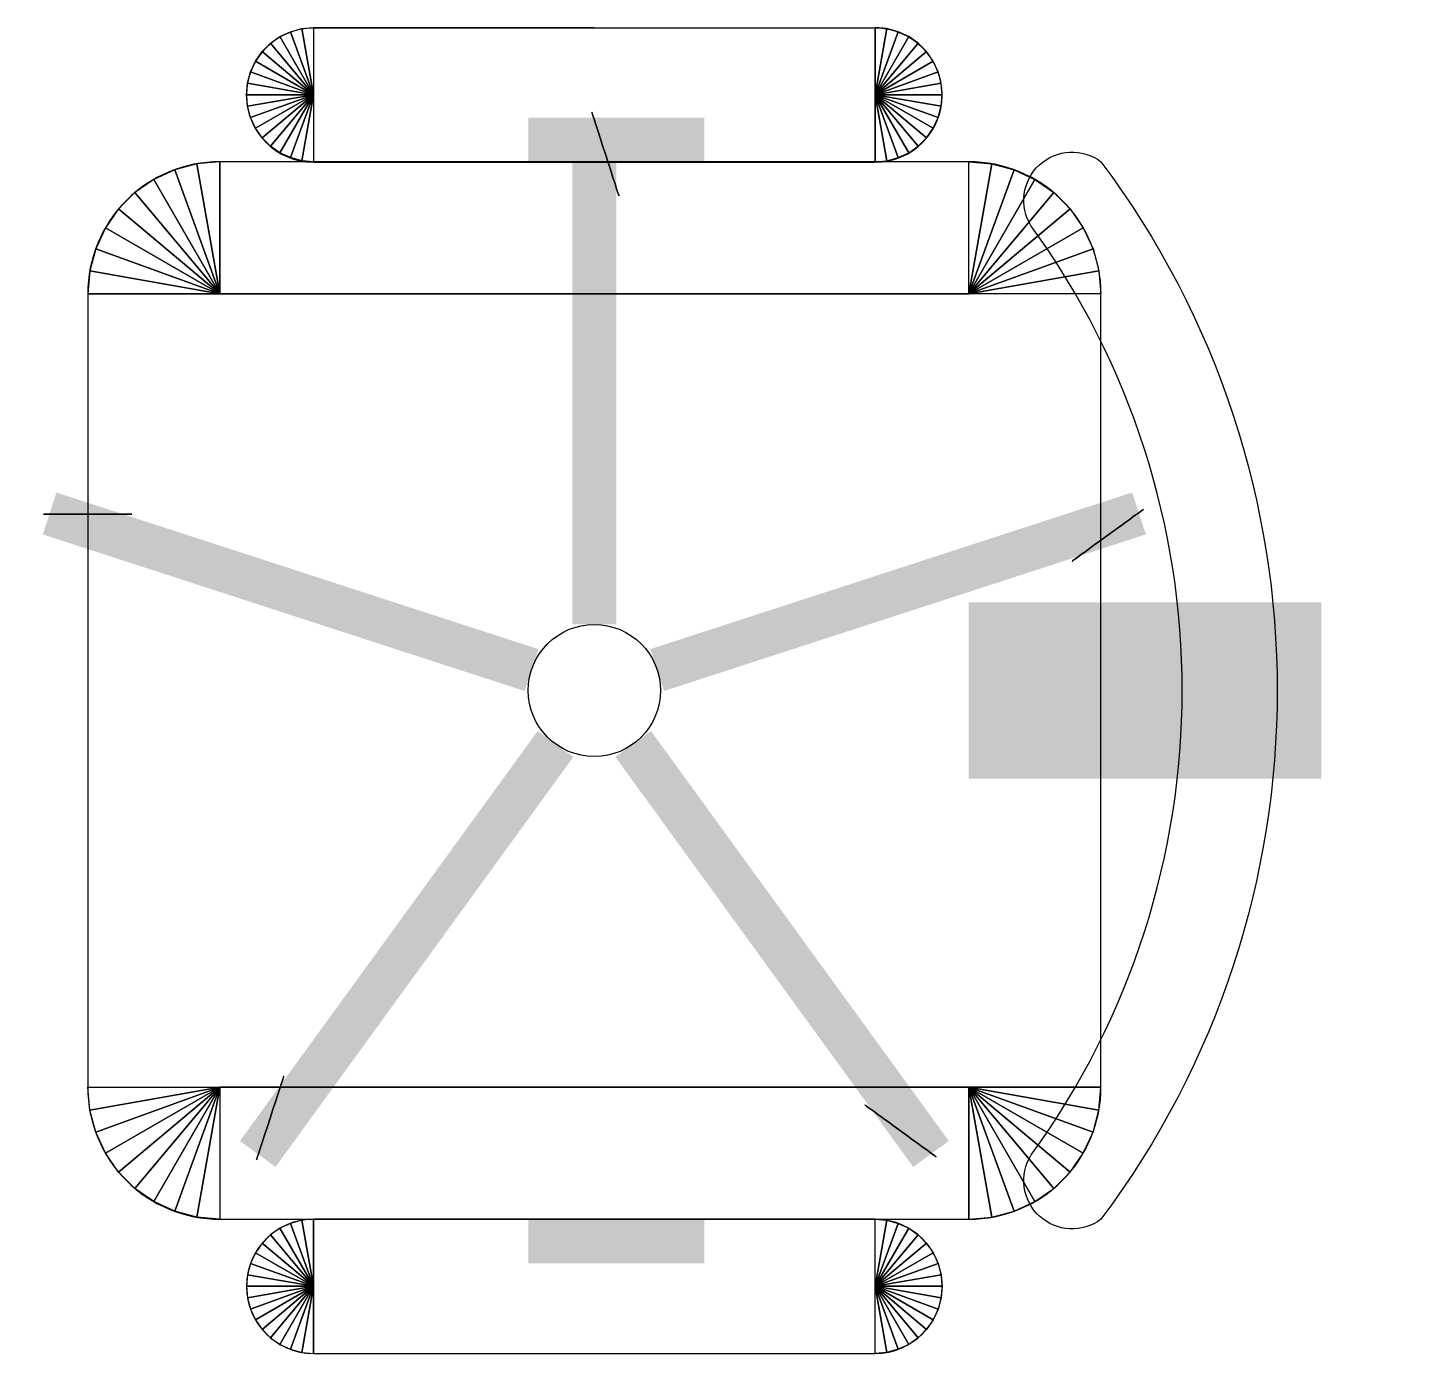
# Model space of a CAD drawing. Extents: x -0.035 to 0.762, y -0.382 to 0.382.
import ezdxf

# ---------------------------------------------------------------- set-up
doc = ezdxf.new("R2010")
doc.units = 0
doc.layers.get('0').update_dxf_attribs({"linetype": 'CONTINUOUS'})

msp = doc.modelspace()

# ---------------------------------------------------------------- linework, layer by layer
at = {"color": 0}
for points in [[(0.13017, 0.30451), (0.45402, 0.30451, 1), (0.45402, 0.38178), (0.13017, 0.38178, 1)], [(0.0762, 0.3048, 0.414214), (0, 0.2286), (0, -0.2286, 0.414214), (0.0762, -0.3048), (0.508, -0.3048, 0.414214), (0.5842, -0.2286), (0.5842, 0.2286, 0.414214), (0.508, 0.3048)], [(0.5842, 0.3048, -0.333333), (0.5842, -0.3048, -0.829608), (0.54394, -0.26769, 0.325397), (0.54394, 0.26769, -0.829608)], [(0.13017, -0.38207), (0.45402, -0.38207, 1), (0.45402, -0.3048), (0.13017, -0.3048, 1)]]:
    msp.add_lwpolyline(points, format="xyb", close=True, dxfattribs=at)
for points, const_width in [([(0.2921, 0.0381), (0.2921, 0.3302)], 0.0254), ([(0.254, 0.3175), (0.3556, 0.3175)], 0.0254), ([(0.25586, 0.01177), (-0.02194, 0.10204)], 0.0254), ([(0.32834, 0.01177), (0.60614, 0.10204)], 0.0254), ([(0.6985, -0.0508), (0.6985, 0.0508)], 0.0254), ([(0.508, 0), (0.7112, 0)], 0.1016), ([(0.26971, -0.03082), (0.09801, -0.26714)], 0.0254), ([(0.31449, -0.03082), (0.48619, -0.26714)], 0.0254), ([(0.254, -0.3175), (0.3556, -0.3175)], 0.0254)]:
    msp.add_lwpolyline(points, dxfattribs=dict(at, const_width=const_width))
at = {"color": 0, "extrusion": (-0.951057, -0.309017, 0)}
msp.add_circle((-0.20184, 0.0254, -0.3794), 0.0254, dxfattribs=at)
at = {"color": 0, "extrusion": (-0.587785, 0.809017, 0)}
msp.add_circle((-0.52841, 0.0254, -0.27329), 0.0254, dxfattribs=at)
at = {"color": 0, "extrusion": (0, -1, 0)}
msp.add_circle((0, 0.0254, -0.1016), 0.0254, dxfattribs=at)
at = {"color": 0}
msp.add_circle((0.2921, 0, 0.0508), 0.0381, dxfattribs=at)
at = {"color": 0, "extrusion": (0.951057, -0.309017, 0)}
msp.add_circle((-0.20184, 0.0254, 0.1762), 0.0254, dxfattribs=at)
at = {"color": 0, "extrusion": (0.587785, 0.809017, 0)}
msp.add_circle((-0.52841, 0.0254, 0.07009), 0.0254, dxfattribs=at)
at = {"color": 0}
for points in [[(0.13017, 0.34343, 0.7112), (0.10534, 0.37303, 0.7112), (0.11086, 0.37689, 0.7112)], [(0.13017, 0.34343, 0.7112), (0.11086, 0.37689, 0.7112), (0.11696, 0.37974, 0.7112)], [(0.13017, 0.34343, 0.7112), (0.11696, 0.37974, 0.7112), (0.12347, 0.38148, 0.7112)], [(0.13017, 0.34343, 0.7112), (0.12347, 0.38148, 0.7112), (0.13017, 0.38207, 0.7112)], [(0.45402, 0.38178, 0.7112), (0.13017, 0.38207, 0.7112), (0.13017, 0.3048, 0.7112), (0.45402, 0.30451, 0.7112)], [(0.45402, 0.34343, 0.7112), (0.46073, 0.38148, 0.7112), (0.45402, 0.38207, 0.7112)], [(0.45402, 0.34343, 0.7112), (0.46724, 0.37974, 0.7112), (0.46073, 0.38148, 0.7112)], [(0.45402, 0.34343, 0.7112), (0.47886, 0.37303, 0.7112), (0.47334, 0.37689, 0.7112)], [(0.45402, 0.34343, 0.7112), (0.47334, 0.37689, 0.7112), (0.46724, 0.37974, 0.7112)], [(0.13017, 0.34343, 0.7112), (0.09672, 0.36275, 0.7112), (0.10058, 0.36827, 0.7112)], [(0.13017, 0.34343, 0.7112), (0.10058, 0.36827, 0.7112), (0.10534, 0.37303, 0.7112)], [(0.45402, 0.34343, 0.7112), (0.48362, 0.36827, 0.7112), (0.47886, 0.37303, 0.7112)], [(0.45402, 0.34343, 0.7112), (0.48748, 0.36275, 0.7112), (0.48362, 0.36827, 0.7112)], [(0.13017, 0.34343, 0.7112), (0.09387, 0.35665, 0.7112), (0.09672, 0.36275, 0.7112)], [(0.45402, 0.34343, 0.7112), (0.49033, 0.35665, 0.7112), (0.48748, 0.36275, 0.7112)], [(0.13017, 0.34343, 0.7112), (0.09213, 0.35014, 0.7112), (0.09387, 0.35665, 0.7112)], [(0.45402, 0.34343, 0.7112), (0.49207, 0.35014, 0.7112), (0.49033, 0.35665, 0.7112)], [(0.13017, 0.34343, 0.7112), (0.09154, 0.34343, 0.7112), (0.09213, 0.35014, 0.7112)], [(0.13017, 0.34343, 0.7112), (0.09213, 0.33672, 0.7112), (0.09154, 0.34343, 0.7112)], [(0.13017, 0.34343, 0.7112), (0.09387, 0.33022, 0.7112), (0.09213, 0.33672, 0.7112)], [(0.13017, 0.34343, 0.7112), (0.09672, 0.32412, 0.7112), (0.09387, 0.33022, 0.7112)], [(0.13017, 0.34343, 0.7112), (0.10058, 0.3186, 0.7112), (0.09672, 0.32412, 0.7112)], [(0.13017, 0.34343, 0.7112), (0.10534, 0.31384, 0.7112), (0.10058, 0.3186, 0.7112)], [(0.13017, 0.34343, 0.7112), (0.11086, 0.30998, 0.7112), (0.10534, 0.31384, 0.7112)], [(0.13017, 0.34343, 0.7112), (0.11696, 0.30713, 0.7112), (0.11086, 0.30998, 0.7112)], [(0.13017, 0.34343, 0.7112), (0.12347, 0.30539, 0.7112), (0.11696, 0.30713, 0.7112)], [(0.13017, 0.34343, 0.7112), (0.13017, 0.3048, 0.7112), (0.12347, 0.30539, 0.7112)], [(0.45402, 0.34343, 0.7112), (0.49266, 0.34343, 0.7112), (0.49207, 0.35014, 0.7112)], [(0.45402, 0.34343, 0.7112), (0.45402, 0.3048, 0.7112), (0.46073, 0.30539, 0.7112)], [(0.45402, 0.34343, 0.7112), (0.46073, 0.30539, 0.7112), (0.46724, 0.30713, 0.7112)], [(0.45402, 0.34343, 0.7112), (0.46724, 0.30713, 0.7112), (0.47334, 0.30998, 0.7112)], [(0.45402, 0.34343, 0.7112), (0.47334, 0.30998, 0.7112), (0.47886, 0.31384, 0.7112)], [(0.45402, 0.34343, 0.7112), (0.47886, 0.31384, 0.7112), (0.48362, 0.3186, 0.7112)], [(0.45402, 0.34343, 0.7112), (0.48362, 0.3186, 0.7112), (0.48748, 0.32412, 0.7112)], [(0.45402, 0.34343, 0.7112), (0.48748, 0.32412, 0.7112), (0.49033, 0.33022, 0.7112)], [(0.45402, 0.34343, 0.7112), (0.49033, 0.33022, 0.7112), (0.49207, 0.33672, 0.7112)], [(0.45402, 0.34343, 0.7112), (0.49207, 0.33672, 0.7112), (0.49266, 0.34343, 0.7112)], [(0.05014, 0.3002, 0.4064), (0.0762, 0.2286, 0.4064), (0.06297, 0.30364, 0.4064)], [(0.06297, 0.30364, 0.4064), (0.0762, 0.2286, 0.4064), (0.0762, 0.3048, 0.4064)], [(0.0762, 0.3048, 0.4064), (0.0762, 0.2286, 0.4064), (0.508, 0.2286, 0.4064), (0.508, 0.3048, 0.4064)], [(0.52123, 0.30364, 0.4064), (0.508, 0.2286, 0.4064), (0.508, 0.3048, 0.4064)], [(0.53406, 0.3002, 0.4064), (0.508, 0.2286, 0.4064), (0.52123, 0.30364, 0.4064)], [(0.0381, 0.29459, 0.4064), (0.0762, 0.2286, 0.4064), (0.05014, 0.3002, 0.4064)], [(0.5461, 0.29459, 0.4064), (0.508, 0.2286, 0.4064), (0.53406, 0.3002, 0.4064)], [(0.01783, 0.27758, 0.4064), (0.0762, 0.2286, 0.4064), (0.02722, 0.28697, 0.4064)], [(0.02722, 0.28697, 0.4064), (0.0762, 0.2286, 0.4064), (0.0381, 0.29459, 0.4064)], [(0.55698, 0.28697, 0.4064), (0.508, 0.2286, 0.4064), (0.5461, 0.29459, 0.4064)], [(0.56637, 0.27758, 0.4064), (0.508, 0.2286, 0.4064), (0.55698, 0.28697, 0.4064)], [(0.01021, 0.2667, 0.4064), (0.0762, 0.2286, 0.4064), (0.01783, 0.27758, 0.4064)], [(0.57399, 0.2667, 0.4064), (0.508, 0.2286, 0.4064), (0.56637, 0.27758, 0.4064)], [(0.0046, 0.25466, 0.4064), (0.0762, 0.2286, 0.4064), (0.01021, 0.2667, 0.4064)], [(0.5796, 0.25466, 0.4064), (0.508, 0.2286, 0.4064), (0.57399, 0.2667, 0.4064)], [(0.00116, 0.24183, 0.4064), (0.0762, 0.2286, 0.4064), (0.0046, 0.25466, 0.4064)], [(0.58304, 0.24183, 0.4064), (0.508, 0.2286, 0.4064), (0.5796, 0.25466, 0.4064)], [(0, 0.2286, 0.4064), (0.0762, 0.2286, 0.4064), (0.00116, 0.24183, 0.4064)], [(0.5842, 0.2286, 0.4064), (0.508, 0.2286, 0.4064), (0.58304, 0.24183, 0.4064)], [(0.5842, 0.2286, 0.4064), (0, 0.2286, 0.4064), (0, -0.2286, 0.4064), (0.5842, -0.2286, 0.4064)], [(0, -0.2286, 0.4064), (0.0762, -0.2286, 0.4064), (0.00116, -0.24183, 0.4064)], [(0.00116, -0.24183, 0.4064), (0.0762, -0.2286, 0.4064), (0.0046, -0.25466, 0.4064)], [(0.0046, -0.25466, 0.4064), (0.0762, -0.2286, 0.4064), (0.01021, -0.2667, 0.4064)], [(0.01021, -0.2667, 0.4064), (0.0762, -0.2286, 0.4064), (0.01783, -0.27758, 0.4064)], [(0.01783, -0.27758, 0.4064), (0.0762, -0.2286, 0.4064), (0.02722, -0.28697, 0.4064)], [(0.02722, -0.28697, 0.4064), (0.0762, -0.2286, 0.4064), (0.0381, -0.29459, 0.4064)], [(0.0381, -0.29459, 0.4064), (0.0762, -0.2286, 0.4064), (0.05014, -0.3002, 0.4064)], [(0.05014, -0.3002, 0.4064), (0.0762, -0.2286, 0.4064), (0.06297, -0.30364, 0.4064)], [(0.06297, -0.30364, 0.4064), (0.0762, -0.2286, 0.4064), (0.0762, -0.3048, 0.4064)], [(0.0762, -0.2286, 0.4064), (0.0762, -0.3048, 0.4064), (0.508, -0.3048, 0.4064), (0.508, -0.2286, 0.4064)], [(0.52123, -0.30364, 0.4064), (0.508, -0.2286, 0.4064), (0.508, -0.3048, 0.4064)], [(0.53406, -0.3002, 0.4064), (0.508, -0.2286, 0.4064), (0.52123, -0.30364, 0.4064)], [(0.5461, -0.29459, 0.4064), (0.508, -0.2286, 0.4064), (0.53406, -0.3002, 0.4064)], [(0.55698, -0.28697, 0.4064), (0.508, -0.2286, 0.4064), (0.5461, -0.29459, 0.4064)], [(0.56637, -0.27758, 0.4064), (0.508, -0.2286, 0.4064), (0.55698, -0.28697, 0.4064)], [(0.57399, -0.2667, 0.4064), (0.508, -0.2286, 0.4064), (0.56637, -0.27758, 0.4064)], [(0.5796, -0.25466, 0.4064), (0.508, -0.2286, 0.4064), (0.57399, -0.2667, 0.4064)], [(0.58304, -0.24183, 0.4064), (0.508, -0.2286, 0.4064), (0.5796, -0.25466, 0.4064)], [(0.5842, -0.2286, 0.4064), (0.508, -0.2286, 0.4064), (0.58304, -0.24183, 0.4064)], [(0.13017, -0.34343, 0.7112), (0.11086, -0.30998, 0.7112), (0.10534, -0.31384, 0.7112)], [(0.13017, -0.34343, 0.7112), (0.11696, -0.30713, 0.7112), (0.11086, -0.30998, 0.7112)], [(0.13017, -0.34343, 0.7112), (0.12347, -0.30539, 0.7112), (0.11696, -0.30713, 0.7112)], [(0.13017, -0.34343, 0.7112), (0.13017, -0.3048, 0.7112), (0.12347, -0.30539, 0.7112)], [(0.45402, -0.38207, 0.7112), (0.45402, -0.3048, 0.7112), (0.13017, -0.3048, 0.7112), (0.13017, -0.38207, 0.7112)], [(0.45402, -0.34343, 0.7112), (0.45402, -0.3048, 0.7112), (0.46073, -0.30539, 0.7112)], [(0.45402, -0.34343, 0.7112), (0.46073, -0.30539, 0.7112), (0.46724, -0.30713, 0.7112)], [(0.45402, -0.34343, 0.7112), (0.46724, -0.30713, 0.7112), (0.47334, -0.30998, 0.7112)], [(0.45402, -0.34343, 0.7112), (0.47334, -0.30998, 0.7112), (0.47886, -0.31384, 0.7112)], [(0.13017, -0.34343, 0.7112), (0.10058, -0.3186, 0.7112), (0.09672, -0.32412, 0.7112)], [(0.13017, -0.34343, 0.7112), (0.10534, -0.31384, 0.7112), (0.10058, -0.3186, 0.7112)], [(0.45402, -0.34343, 0.7112), (0.47886, -0.31384, 0.7112), (0.48362, -0.3186, 0.7112)], [(0.45402, -0.34343, 0.7112), (0.48362, -0.3186, 0.7112), (0.48748, -0.32412, 0.7112)], [(0.13017, -0.34343, 0.7112), (0.09672, -0.32412, 0.7112), (0.09387, -0.33022, 0.7112)], [(0.45402, -0.34343, 0.7112), (0.48748, -0.32412, 0.7112), (0.49033, -0.33022, 0.7112)], [(0.13017, -0.34343, 0.7112), (0.09387, -0.33022, 0.7112), (0.09213, -0.33672, 0.7112)], [(0.45402, -0.34343, 0.7112), (0.49033, -0.33022, 0.7112), (0.49207, -0.33672, 0.7112)], [(0.13017, -0.34343, 0.7112), (0.09213, -0.33672, 0.7112), (0.09154, -0.34343, 0.7112)], [(0.45402, -0.34343, 0.7112), (0.49207, -0.33672, 0.7112), (0.49266, -0.34343, 0.7112)], [(0.13017, -0.34343, 0.7112), (0.09154, -0.34343, 0.7112), (0.09213, -0.35014, 0.7112)], [(0.13017, -0.34343, 0.7112), (0.09213, -0.35014, 0.7112), (0.09387, -0.35665, 0.7112)], [(0.13017, -0.34343, 0.7112), (0.09387, -0.35665, 0.7112), (0.09672, -0.36275, 0.7112)], [(0.13017, -0.34343, 0.7112), (0.09672, -0.36275, 0.7112), (0.10058, -0.36827, 0.7112)], [(0.13017, -0.34343, 0.7112), (0.10058, -0.36827, 0.7112), (0.10534, -0.37303, 0.7112)], [(0.13017, -0.34343, 0.7112), (0.10534, -0.37303, 0.7112), (0.11086, -0.37689, 0.7112)], [(0.13017, -0.34343, 0.7112), (0.11086, -0.37689, 0.7112), (0.11696, -0.37974, 0.7112)], [(0.13017, -0.34343, 0.7112), (0.11696, -0.37974, 0.7112), (0.12347, -0.38148, 0.7112)], [(0.13017, -0.34343, 0.7112), (0.12347, -0.38148, 0.7112), (0.13017, -0.38207, 0.7112)], [(0.45402, -0.34343, 0.7112), (0.46073, -0.38148, 0.7112), (0.45402, -0.38207, 0.7112)], [(0.45402, -0.34343, 0.7112), (0.46724, -0.37974, 0.7112), (0.46073, -0.38148, 0.7112)], [(0.45402, -0.34343, 0.7112), (0.47886, -0.37303, 0.7112), (0.47334, -0.37689, 0.7112)], [(0.45402, -0.34343, 0.7112), (0.49207, -0.35014, 0.7112), (0.49033, -0.35665, 0.7112)], [(0.45402, -0.34343, 0.7112), (0.47334, -0.37689, 0.7112), (0.46724, -0.37974, 0.7112)], [(0.45402, -0.34343, 0.7112), (0.48362, -0.36827, 0.7112), (0.47886, -0.37303, 0.7112)], [(0.45402, -0.34343, 0.7112), (0.48748, -0.36275, 0.7112), (0.48362, -0.36827, 0.7112)], [(0.45402, -0.34343, 0.7112), (0.49033, -0.35665, 0.7112), (0.48748, -0.36275, 0.7112)], [(0.45402, -0.34343, 0.7112), (0.49266, -0.34343, 0.7112), (0.49207, -0.35014, 0.7112)]]:
    msp.add_3dface(points, dxfattribs=at)

doc.saveas('drawing.dxf')
